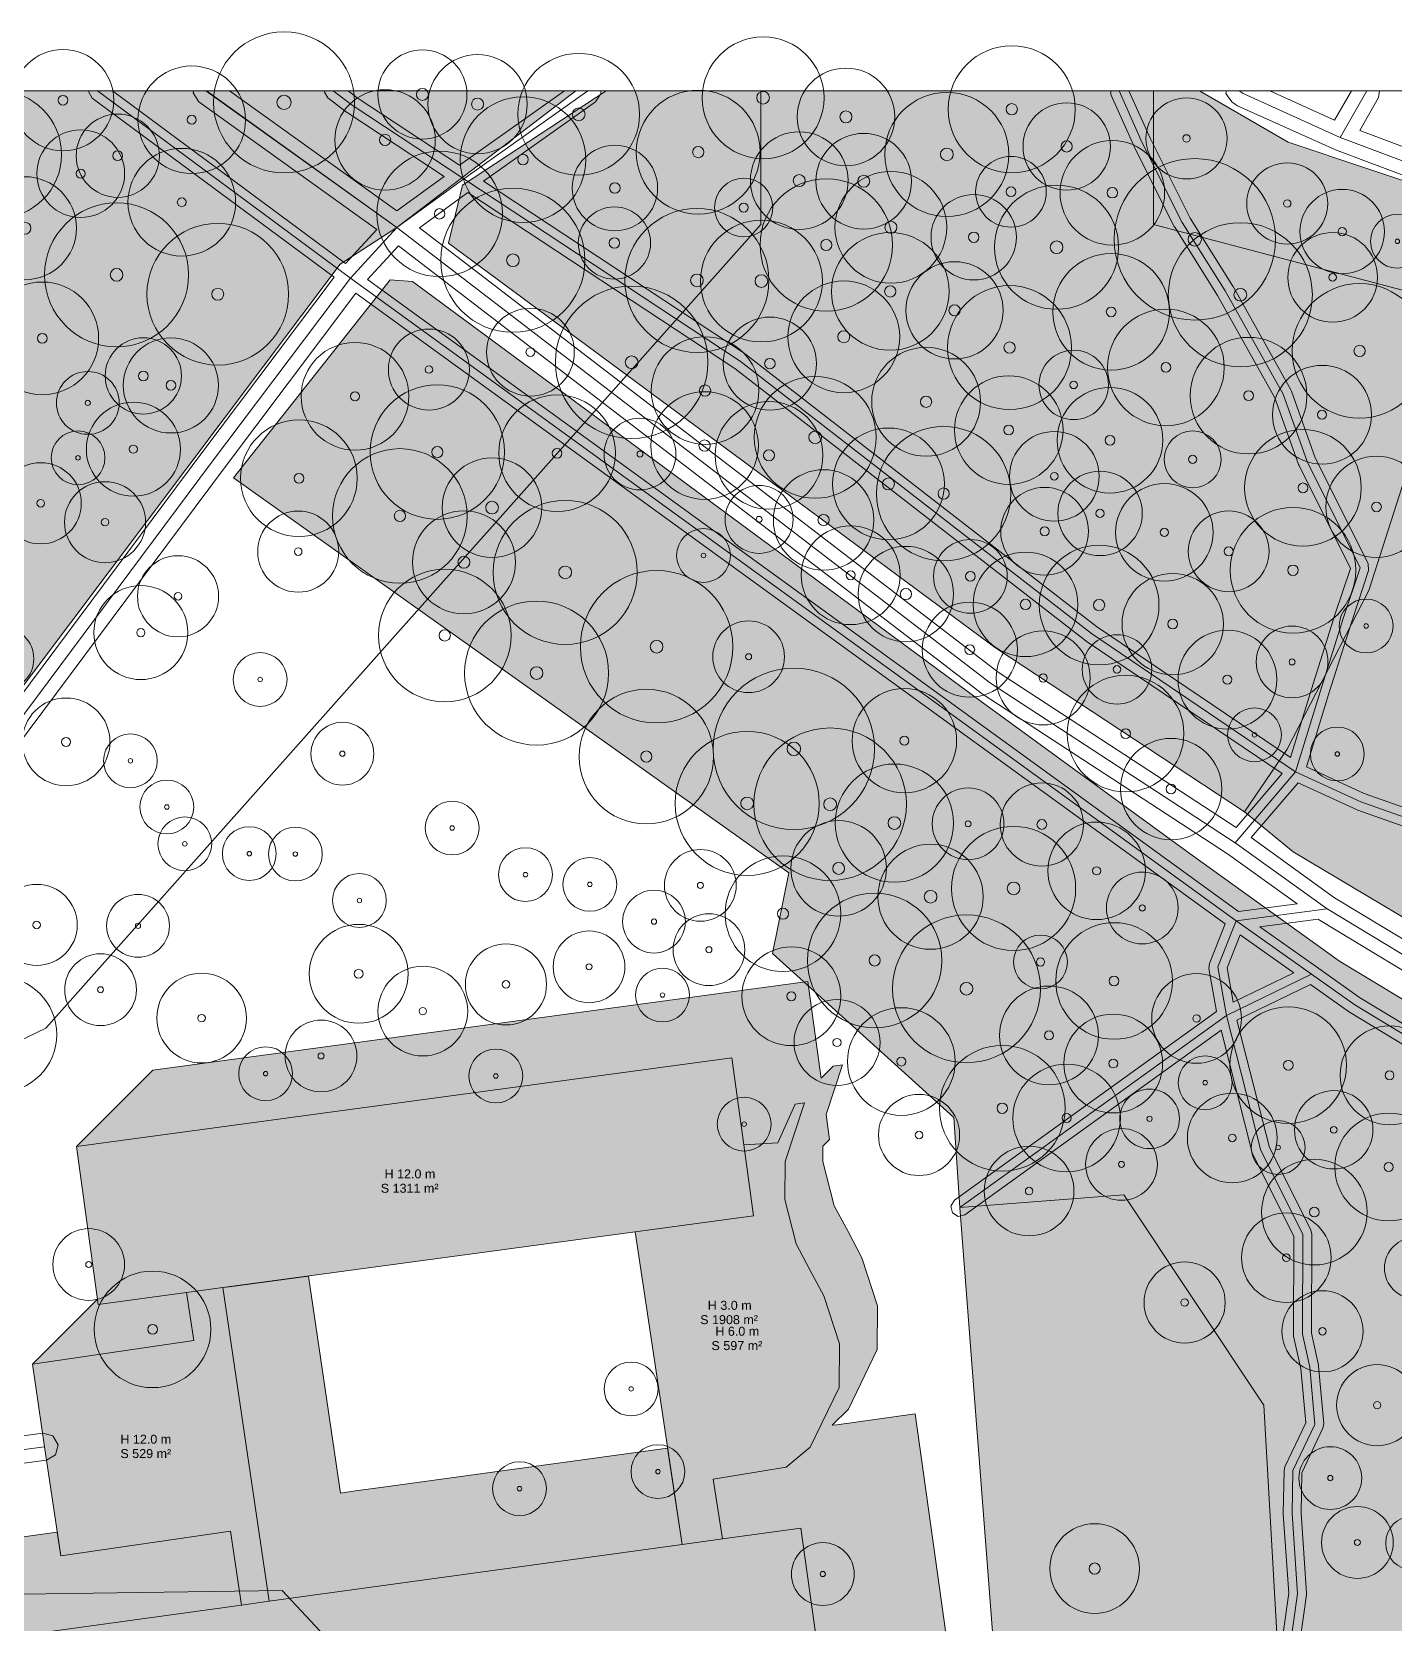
# Model space of a CAD drawing. Header units: metres. Extents: x -6 to 981, y -3 to 1020.
# Drawn here: x 485.7 to 637.5, y 842.3 to 1019.8 of the extents above; entities that cross this region are included whole.
import ezdxf

# ---------------------------------------------------------------- set-up
doc = ezdxf.new("R2010")
doc.units = ezdxf.units.M
doc.header["$MEASUREMENT"] = 0
for name, color, linetype, lineweight, true_color in [('TPX_BUILDING_AREAS_TEXT', 7, 'CONTINUOUS', 0, 0x000000), ('TPX_BUILDING_HEIGHTS_TEXT', 7, 'CONTINUOUS', 0, 0x000000), ('TPX_BUILDINGS', 7, 'CONTINUOUS', 0, 0x000000), ('TPX_BUILDINGS_HATCH', 7, 'CONTINUOUS', 0, 0xf0f0f0), ('TPX_BUILDINGS_SHADOWS_HATCH', 7, 'CONTINUOUS', 0, 0x000000), ('TPX_BUILDINGS_SHADOWS_OUTLINES', 7, 'CONTINUOUS', 0, 0x000000), ('TPX_CONTOUR_LINES_5M', 7, 'CONTINUOUS', 0, 0x969696), ('TPX_FRAME_PROJECT', 7, 'CONTINUOUS', 0, 0x000000), ('TPX_ROADS_AXES', 7, 'CONTINUOUS', 0, 0x323232), ('TPX_ROADS_CONTOURS', 7, 'CONTINUOUS', 0, 0x646464), ('TPX_VEGETATION_GREEN_SPACES', 7, 'CONTINUOUS', 0, 0x58ba48), ('TPX_VEGETATION_GREEN_SPACES_HATCH', 7, 'CONTINUOUS', 0, 0x58ba48), ('TPX_VEGETATION_TREES_INDIVIDUAL', 7, 'CONTINUOUS', 0, 0x136734)]:
    doc.layers.add(name, color=color, linetype=linetype, lineweight=lineweight, true_color=true_color)
doc.styles.add('TPX_TEXTE', font='arial.ttf')

# ---------------------------------------------------------------- blocks, each defined once
blk = doc.blocks.new('TREETR008_CR090')
at = {"layer": 'TPX_VEGETATION_TREES_INDIVIDUAL'}
for radius in [9, 0.75]:
    blk.add_circle((0, 0, 0.04), radius, dxfattribs=at)
blk = doc.blocks.new('TREETR007_CR082')
at = {"layer": 'TPX_VEGETATION_TREES_INDIVIDUAL'}
for radius in [8.24, 0.708]:
    blk.add_circle((0, 0, 0.04), radius, dxfattribs=at)
blk = doc.blocks.new('TREETR005_CR030')
at = {"layer": 'TPX_VEGETATION_TREES_INDIVIDUAL'}
for radius in [3, 0.458]:
    blk.add_circle((0, 0, 0.04), radius, dxfattribs=at)
blk = doc.blocks.new('TREETR005_CR052')
at = {"layer": 'TPX_VEGETATION_TREES_INDIVIDUAL'}
for radius in [5.24, 0.458]:
    blk.add_circle((0, 0, 0.04), radius, dxfattribs=at)
blk = doc.blocks.new('TREETR006_CR075')
at = {"layer": 'TPX_VEGETATION_TREES_INDIVIDUAL'}
for radius in [7.5, 0.625]:
    blk.add_circle((0, 0, 0.04), radius, dxfattribs=at)
blk = doc.blocks.new('TREETR004_CR039')
at = {"layer": 'TPX_VEGETATION_TREES_INDIVIDUAL'}
for radius in [3.87, 0.417]:
    blk.add_circle((0, 0, 0.04), radius, dxfattribs=at)
blk = doc.blocks.new('TREETR004_CR044')
at = {"layer": 'TPX_VEGETATION_TREES_INDIVIDUAL'}
for radius in [4.37, 0.375]:
    blk.add_circle((0, 0, 0.04), radius, dxfattribs=at)
blk = doc.blocks.new('TREETR007_CR085')
at = {"layer": 'TPX_VEGETATION_TREES_INDIVIDUAL'}
for radius in [8.5, 0.708]:
    blk.add_circle((0, 0, 0.04), radius, dxfattribs=at)
blk = doc.blocks.new('TREETR006_CR058')
at = {"layer": 'TPX_VEGETATION_TREES_INDIVIDUAL'}
for radius in [5.83, 0.583]:
    blk.add_circle((0, 0, 0.04), radius, dxfattribs=at)
blk = doc.blocks.new('TREETR007_CR054')
at = {"layer": 'TPX_VEGETATION_TREES_INDIVIDUAL'}
for radius in [5.44, 0.667]:
    blk.add_circle((0, 0, 0.04), radius, dxfattribs=at)
blk = doc.blocks.new('TREETR007_CR066')
at = {"layer": 'TPX_VEGETATION_TREES_INDIVIDUAL'}
for radius in [6.59, 0.708]:
    blk.add_circle((0, 0, 0.04), radius, dxfattribs=at)
blk = doc.blocks.new('TREETR007_CR055')
at = {"layer": 'TPX_VEGETATION_TREES_INDIVIDUAL'}
for radius in [5.54, 0.667]:
    blk.add_circle((0, 0, 0.04), radius, dxfattribs=at)
blk = doc.blocks.new('TREETR007_CR071')
at = {"layer": 'TPX_VEGETATION_TREES_INDIVIDUAL'}
for radius in [7.09, 0.708]:
    blk.add_circle((0, 0, 0.04), radius, dxfattribs=at)
blk = doc.blocks.new('TREETR006_CR053')
at = {"layer": 'TPX_VEGETATION_TREES_INDIVIDUAL'}
for radius in [5.32, 0.625]:
    blk.add_circle((0, 0, 0.04), radius, dxfattribs=at)
blk = doc.blocks.new('TREETR006_CR070')
at = {"layer": 'TPX_VEGETATION_TREES_INDIVIDUAL'}
for radius in [7, 0.583]:
    blk.add_circle((0, 0, 0.04), radius, dxfattribs=at)
blk = doc.blocks.new('TREETR006_CR040')
at = {"layer": 'TPX_VEGETATION_TREES_INDIVIDUAL'}
for radius in [4.03, 0.583]:
    blk.add_circle((0, 0, 0.04), radius, dxfattribs=at)
blk = doc.blocks.new('TREETR005_CR063')
at = {"layer": 'TPX_VEGETATION_TREES_INDIVIDUAL'}
for radius in [6.28, 0.542]:
    blk.add_circle((0, 0, 0.04), radius, dxfattribs=at)
blk = doc.blocks.new('TREETR006_CR054')
at = {"layer": 'TPX_VEGETATION_TREES_INDIVIDUAL'}
for radius in [5.42, 0.625]:
    blk.add_circle((0, 0, 0.04), radius, dxfattribs=at)
blk = doc.blocks.new('TREETR005_CR045')
at = {"layer": 'TPX_VEGETATION_TREES_INDIVIDUAL'}
for radius in [4.5, 0.5]:
    blk.add_circle((0, 0, 0.04), radius, dxfattribs=at)
blk = doc.blocks.new('TREETR006_CR071')
at = {"layer": 'TPX_VEGETATION_TREES_INDIVIDUAL'}
for radius in [7.08, 0.625]:
    blk.add_circle((0, 0, 0.04), radius, dxfattribs=at)
blk = doc.blocks.new('TREETR007_CR053')
at = {"layer": 'TPX_VEGETATION_TREES_INDIVIDUAL'}
for radius in [5.33, 0.667]:
    blk.add_circle((0, 0, 0.04), radius, dxfattribs=at)
blk = doc.blocks.new('TREETR005_CR041')
at = {"layer": 'TPX_VEGETATION_TREES_INDIVIDUAL'}
for radius in [4.11, 0.542]:
    blk.add_circle((0, 0, 0.04), radius, dxfattribs=at)
blk = doc.blocks.new('TREETR005_CR061')
at = {"layer": 'TPX_VEGETATION_TREES_INDIVIDUAL'}
for radius in [6.05, 0.542]:
    blk.add_circle((0, 0, 0.04), radius, dxfattribs=at)
blk = doc.blocks.new('TREETR003_CR040')
at = {"layer": 'TPX_VEGETATION_TREES_INDIVIDUAL'}
for radius in [4, 0.333]:
    blk.add_circle((0, 0, 0.04), radius, dxfattribs=at)
blk = doc.blocks.new('TREETR003_CR038')
at = {"layer": 'TPX_VEGETATION_TREES_INDIVIDUAL'}
for radius in [3.79, 0.333]:
    blk.add_circle((0, 0, 0.04), radius, dxfattribs=at)
blk = doc.blocks.new('TREETR006_CR074')
at = {"layer": 'TPX_VEGETATION_TREES_INDIVIDUAL'}
for radius in [7.39, 0.625]:
    blk.add_circle((0, 0, 0.04), radius, dxfattribs=at)
blk = doc.blocks.new('TREETR003_CR030')
at = {"layer": 'TPX_VEGETATION_TREES_INDIVIDUAL'}
for radius in [3, 0.25]:
    blk.add_circle((0, 0, 0.04), radius, dxfattribs=at)
blk = doc.blocks.new('TREETR006_CR069')
at = {"layer": 'TPX_VEGETATION_TREES_INDIVIDUAL'}
for radius in [6.91, 0.625]:
    blk.add_circle((0, 0, 0.04), radius, dxfattribs=at)
blk = doc.blocks.new('TREETR003_CR035')
at = {"layer": 'TPX_VEGETATION_TREES_INDIVIDUAL'}
for radius in [3.5, 0.292]:
    blk.add_circle((0, 0, 0.04), radius, dxfattribs=at)
blk = doc.blocks.new('TREETR005_CR047')
at = {"layer": 'TPX_VEGETATION_TREES_INDIVIDUAL'}
for radius in [4.71, 0.458]:
    blk.add_circle((0, 0, 0.04), radius, dxfattribs=at)
blk = doc.blocks.new('TREETR006_CR056')
at = {"layer": 'TPX_VEGETATION_TREES_INDIVIDUAL'}
for radius in [5.6, 0.625]:
    blk.add_circle((0, 0, 0.04), radius, dxfattribs=at)
blk = doc.blocks.new('TREETR005_CR065')
at = {"layer": 'TPX_VEGETATION_TREES_INDIVIDUAL'}
for radius in [6.5, 0.542]:
    blk.add_circle((0, 0, 0.04), radius, dxfattribs=at)
blk = doc.blocks.new('TREETR005_CR043')
at = {"layer": 'TPX_VEGETATION_TREES_INDIVIDUAL'}
for radius in [4.25, 0.542]:
    blk.add_circle((0, 0, 0.04), radius, dxfattribs=at)
blk = doc.blocks.new('TREETR005_CR049')
at = {"layer": 'TPX_VEGETATION_TREES_INDIVIDUAL'}
for radius in [4.89, 0.5]:
    blk.add_circle((0, 0, 0.04), radius, dxfattribs=at)
blk = doc.blocks.new('TREETR005_CR053')
at = {"layer": 'TPX_VEGETATION_TREES_INDIVIDUAL'}
for radius in [5.3, 0.542]:
    blk.add_circle((0, 0, 0.04), radius, dxfattribs=at)
blk = doc.blocks.new('TREETR005_CR060')
at = {"layer": 'TPX_VEGETATION_TREES_INDIVIDUAL'}
for radius in [6, 0.5]:
    blk.add_circle((0, 0, 0.04), radius, dxfattribs=at)
blk = doc.blocks.new('TREETR007_CR068')
at = {"layer": 'TPX_VEGETATION_TREES_INDIVIDUAL'}
for radius in [6.79, 0.708]:
    blk.add_circle((0, 0, 0.04), radius, dxfattribs=at)
blk = doc.blocks.new('TREETR005_CR059')
at = {"layer": 'TPX_VEGETATION_TREES_INDIVIDUAL'}
for radius in [5.89, 0.542]:
    blk.add_circle((0, 0, 0.04), radius, dxfattribs=at)
blk = doc.blocks.new('TREETR005_CR058')
at = {"layer": 'TPX_VEGETATION_TREES_INDIVIDUAL'}
for radius in [5.82, 0.5]:
    blk.add_circle((0, 0, 0.04), radius, dxfattribs=at)
blk = doc.blocks.new('TREETR003_CR033')
at = {"layer": 'TPX_VEGETATION_TREES_INDIVIDUAL'}
for radius in [3.32, 0.292]:
    blk.add_circle((0, 0, 0.04), radius, dxfattribs=at)
blk = doc.blocks.new('TREETR005_CR054')
at = {"layer": 'TPX_VEGETATION_TREES_INDIVIDUAL'}
for radius in [5.44, 0.458]:
    blk.add_circle((0, 0, 0.04), radius, dxfattribs=at)
blk = doc.blocks.new('TREETR005_CR057')
at = {"layer": 'TPX_VEGETATION_TREES_INDIVIDUAL'}
for radius in [5.65, 0.542]:
    blk.add_circle((0, 0, 0.04), radius, dxfattribs=at)
blk = doc.blocks.new('TREETR005_CR039')
at = {"layer": 'TPX_VEGETATION_TREES_INDIVIDUAL'}
for radius in [3.94, 0.542]:
    blk.add_circle((0, 0, 0.04), radius, dxfattribs=at)
blk = doc.blocks.new('TREETR007_CR069')
at = {"layer": 'TPX_VEGETATION_TREES_INDIVIDUAL'}
for radius in [6.92, 0.708]:
    blk.add_circle((0, 0, 0.04), radius, dxfattribs=at)
blk = doc.blocks.new('TREETR006_CR065')
at = {"layer": 'TPX_VEGETATION_TREES_INDIVIDUAL'}
for radius in [6.45, 0.625]:
    blk.add_circle((0, 0, 0.04), radius, dxfattribs=at)
blk = doc.blocks.new('TREETR005_CR032')
at = {"layer": 'TPX_VEGETATION_TREES_INDIVIDUAL'}
for radius in [3.18, 0.458]:
    blk.add_circle((0, 0, 0.04), radius, dxfattribs=at)
blk = doc.blocks.new('TREETR006_CR066')
at = {"layer": 'TPX_VEGETATION_TREES_INDIVIDUAL'}
for radius in [6.56, 0.625]:
    blk.add_circle((0, 0, 0.04), radius, dxfattribs=at)
blk = doc.blocks.new('TREETR006_CR050')
at = {"layer": 'TPX_VEGETATION_TREES_INDIVIDUAL'}
for radius in [5, 0.625]:
    blk.add_circle((0, 0, 0.04), radius, dxfattribs=at)
blk = doc.blocks.new('TREETR005_CR055')
at = {"layer": 'TPX_VEGETATION_TREES_INDIVIDUAL'}
for radius in [5.51, 0.5]:
    blk.add_circle((0, 0, 0.04), radius, dxfattribs=at)
blk = doc.blocks.new('TREETR005_CR033')
at = {"layer": 'TPX_VEGETATION_TREES_INDIVIDUAL'}
for radius in [3.26, 0.5]:
    blk.add_circle((0, 0, 0.04), radius, dxfattribs=at)
blk = doc.blocks.new('TREETR005_CR046')
at = {"layer": 'TPX_VEGETATION_TREES_INDIVIDUAL'}
for radius in [4.64, 0.542]:
    blk.add_circle((0, 0, 0.04), radius, dxfattribs=at)
blk = doc.blocks.new('TREETR006_CR049')
at = {"layer": 'TPX_VEGETATION_TREES_INDIVIDUAL'}
for radius in [4.87, 0.625]:
    blk.add_circle((0, 0, 0.04), radius, dxfattribs=at)
blk = doc.blocks.new('TREETR004_CR050')
at = {"layer": 'TPX_VEGETATION_TREES_INDIVIDUAL'}
for radius in [5, 0.417]:
    blk.add_circle((0, 0, 0.04), radius, dxfattribs=at)
blk = doc.blocks.new('TREETR007_CR059')
at = {"layer": 'TPX_VEGETATION_TREES_INDIVIDUAL'}
for radius in [5.86, 0.708]:
    blk.add_circle((0, 0, 0.04), radius, dxfattribs=at)
blk = doc.blocks.new('TREETR007_CR056')
at = {"layer": 'TPX_VEGETATION_TREES_INDIVIDUAL'}
for radius in [5.55, 0.708]:
    blk.add_circle((0, 0, 0.04), radius, dxfattribs=at)
blk = doc.blocks.new('TREETR007_CR079')
at = {"layer": 'TPX_VEGETATION_TREES_INDIVIDUAL'}
for radius in [7.9, 0.667]:
    blk.add_circle((0, 0, 0.04), radius, dxfattribs=at)
blk = doc.blocks.new('TREETR006_CR048')
at = {"layer": 'TPX_VEGETATION_TREES_INDIVIDUAL'}
for radius in [4.76, 0.583]:
    blk.add_circle((0, 0, 0.04), radius, dxfattribs=at)
blk = doc.blocks.new('TREETR005_CR048')
at = {"layer": 'TPX_VEGETATION_TREES_INDIVIDUAL'}
for radius in [4.79, 0.458]:
    blk.add_circle((0, 0, 0.04), radius, dxfattribs=at)
blk = doc.blocks.new('TREETR007_CR080')
at = {"layer": 'TPX_VEGETATION_TREES_INDIVIDUAL'}
for radius in [8.03, 0.708]:
    blk.add_circle((0, 0, 0.04), radius, dxfattribs=at)
blk = doc.blocks.new('TREETR007_CR050')
at = {"layer": 'TPX_VEGETATION_TREES_INDIVIDUAL'}
for radius in [4.97, 0.667]:
    blk.add_circle((0, 0, 0.04), radius, dxfattribs=at)
blk = doc.blocks.new('TREETR006_CR052')
at = {"layer": 'TPX_VEGETATION_TREES_INDIVIDUAL'}
for radius in [5.19, 0.583]:
    blk.add_circle((0, 0, 0.04), radius, dxfattribs=at)
blk = doc.blocks.new('TREETR003_CR034')
at = {"layer": 'TPX_VEGETATION_TREES_INDIVIDUAL'}
for radius in [3.43, 0.333]:
    blk.add_circle((0, 0, 0.04), radius, dxfattribs=at)
blk = doc.blocks.new('TREETR007_CR057')
at = {"layer": 'TPX_VEGETATION_TREES_INDIVIDUAL'}
for radius in [5.74, 0.667]:
    blk.add_circle((0, 0, 0.04), radius, dxfattribs=at)
blk = doc.blocks.new('TREETR006_CR060')
at = {"layer": 'TPX_VEGETATION_TREES_INDIVIDUAL'}
for radius in [6, 0.625]:
    blk.add_circle((0, 0, 0.04), radius, dxfattribs=at)
blk = doc.blocks.new('TREETR004_CR045')
at = {"layer": 'TPX_VEGETATION_TREES_INDIVIDUAL'}
for radius in [4.52, 0.417]:
    blk.add_circle((0, 0, 0.04), radius, dxfattribs=at)
blk = doc.blocks.new('TREETR006_CR067')
at = {"layer": 'TPX_VEGETATION_TREES_INDIVIDUAL'}
for radius in [6.67, 0.625]:
    blk.add_circle((0, 0, 0.04), radius, dxfattribs=at)
blk = doc.blocks.new('TREETR007_CR062')
at = {"layer": 'TPX_VEGETATION_TREES_INDIVIDUAL'}
for radius in [6.23, 0.667]:
    blk.add_circle((0, 0, 0.04), radius, dxfattribs=at)
blk = doc.blocks.new('TREETR006_CR061')
at = {"layer": 'TPX_VEGETATION_TREES_INDIVIDUAL'}
for radius in [6.07, 0.625]:
    blk.add_circle((0, 0, 0.04), radius, dxfattribs=at)
blk = doc.blocks.new('TREETR008_CR079')
at = {"layer": 'TPX_VEGETATION_TREES_INDIVIDUAL'}
for radius in [7.86, 0.792]:
    blk.add_circle((0, 0, 0.04), radius, dxfattribs=at)

msp = doc.modelspace()

# ---------------------------------------------------------------- hatches: boundary and pattern name
at = {"layer": 'TPX_BUILDINGS_HATCH'}
for points in [[(563.72, 905.39), (490.66, 895.49), (493.07, 877.87), (502.93, 879.2), (506.97, 879.75), (552.92, 885.97), (566.12, 887.76), (565.04, 895.68), (563.72, 905.39)], [(563.72, 905.39), (490.66, 895.49), (493.07, 877.87), (502.93, 879.2), (506.97, 879.75), (552.92, 885.97), (558.16, 851.12), (562.67, 851.74), (561.64, 858.4), (569.75, 859.75), (572.46, 861.96), (575.66, 868.6), (575.7, 873.49), (573.96, 878.84), (572.42, 881.75), (570.89, 884.65), (569.6, 889.56), (569.67, 893.83), (571.82, 900.37), (570.77, 900.19), (568.82, 895.91), (565.04, 895.68), (563.72, 905.39)], [(566.12, 887.76), (552.92, 885.97), (558.16, 851.12), (562.67, 851.74), (561.64, 858.4), (569.75, 859.75), (572.46, 861.96), (575.66, 868.6), (575.7, 873.49), (573.96, 878.84), (572.42, 881.75), (570.89, 884.65), (569.6, 889.56), (569.67, 893.83), (571.82, 900.37), (570.77, 900.19), (568.82, 895.91), (565.04, 895.68), (566.12, 887.76)], [(503.72, 873.84), (485.75, 871.22), (487.1, 862.02), (488.9, 849.84), (507.82, 852.6), (509.03, 844.35), (512.13, 844.78), (506.97, 879.75), (502.93, 879.2), (503.72, 873.84)], [(509.03, 844.35), (446.89, 835.79), (449.28, 818.61), (456.77, 819.65), (460.63, 820.18), (510.65, 827.08), (513.79, 827.5), (561.86, 834.14), (562.81, 827.28), (565.69, 806.63), (566.75, 799.05), (518.41, 792.39), (515.78, 792.03), (465.79, 785.13), (462.84, 784.72), (454.07, 783.52), (456.73, 764.45), (510.23, 771.81), (529.88, 774.52), (581.34, 781.6), (577.9, 806.37), (575.6, 822.91), (571.41, 852.94), (562.67, 851.74), (558.16, 851.12), (512.13, 844.78), (509.03, 844.35)]]:
    msp.add_hatch(color=256, dxfattribs=at).paths.add_polyline_path(points)
h = msp.add_hatch(color=256, dxfattribs=at)
h.paths.add_polyline_path([(509.03, 844.35), (446.89, 835.79), (449.28, 818.61), (456.77, 819.65), (460.63, 820.18), (510.65, 827.08), (511.46, 821.05), (493.43, 818.68), (496.32, 796.99), (514.8, 799.43), (515.78, 792.03), (465.79, 785.13), (462.84, 784.72), (454.07, 783.52), (456.73, 764.45), (510.23, 771.81), (529.88, 774.52), (581.34, 781.6), (577.9, 806.37), (575.6, 822.91), (571.41, 852.94), (562.67, 851.74), (558.16, 851.12), (512.13, 844.78), (506.97, 879.75), (502.93, 879.2), (503.72, 873.84), (485.75, 871.22), (487.1, 862.02), (488.9, 849.84), (507.82, 852.6), (509.03, 844.35)])
h.paths.add_polyline_path([(513.79, 827.5), (561.86, 834.14), (562.81, 827.28), (565.69, 806.63), (566.75, 799.05), (518.41, 792.39), (517.43, 799.72), (520.43, 800.12), (517.51, 821.96), (514.57, 821.57), (513.79, 827.5)], flags=16)
at = {"layer": 'TPX_BUILDINGS_SHADOWS_HATCH'}
for points in [[(499.15, 903.98), (490.66, 895.49), (563.72, 905.39), (565.04, 895.68), (568.82, 895.91), (570.77, 900.19), (571.82, 900.37), (569.67, 893.83), (569.6, 889.56), (570.89, 884.65), (572.42, 881.75), (573.96, 878.84), (575.7, 873.49), (575.66, 868.6), (572.46, 861.96), (569.75, 859.75), (561.64, 858.4), (562.67, 851.74), (571.41, 852.94), (575.6, 822.91), (577.9, 806.37), (581.34, 781.6), (594.07, 794.33), (590.63, 819.1), (588.33, 835.64), (584.14, 865.67), (575.4, 864.47), (574.91, 864.4), (576.71, 866.2), (579.9, 872.84), (579.95, 877.73), (578.21, 883.09), (576.67, 886), (575.13, 888.89), (573.84, 893.8), (573.87, 895.51), (574.61, 896.25), (574.23, 899.04), (576.06, 904.61), (575.01, 904.43), (573.67, 903.09), (573.53, 904.16), (572.2, 913.87), (499.15, 903.98)], [(507.7, 879.85), (506.97, 879.75), (512.13, 844.78), (558.16, 851.12), (556.54, 861.87), (524.85, 857.5), (521.76, 857.08), (520.08, 856.85), (516.51, 881.04), (507.7, 879.85)], [(489.99, 875.46), (485.75, 871.22), (503.72, 873.84), (502.93, 879.2), (493.07, 877.87), (492.99, 878.46), (489.99, 875.46)], [(459.62, 848.52), (446.89, 835.79), (509.03, 844.35), (507.82, 852.6), (488.9, 849.84), (488.51, 852.5), (459.62, 848.52)]]:
    msp.add_hatch(color=256, dxfattribs=at).paths.add_polyline_path(points)
at = {"layer": 'TPX_VEGETATION_GREEN_SPACES_HATCH'}
for points in [[(167.72, 746.99), (167.16, 739.64), (168.21, 734.17), (168.81, 728.94), (171.29, 727.13), (174.62, 726.94), (177.43, 729.51), (179.98, 733.66), (183.85, 736.48), (195.06, 744.07), (208.38, 747.68), (225.65, 784.54), (238.07, 802.01), (249.1, 800.88), (249.5, 789.51), (239.07, 773.13), (250.89, 747.21), (254.61, 743.15), (260.4, 741.11), (270.5, 743.83), (283.69, 748.56), (301.75, 757.08), (427.7, 765.77), (420.49, 835.99), (421, 847.48), (422.29, 857.44), (425.07, 866.3), (429.82, 873.87), (520.03, 993.87), (526.37, 997.94), (505.15, 1013.19), (348.99, 1013.19), (350.39, 1009.79), (343.13, 1002.2), (349.46, 994.22), (354.25, 984.46), (345.24, 982), (343.41, 978.95), (344.65, 973.82), (352.02, 965.84), (361.65, 952.71), (354.22, 954.31), (342.66, 953.66), (337.54, 956.01), (342.24, 963.37), (334.06, 967.03), (321.19, 963.32), (322.66, 956.41), (327.67, 944.09), (323.78, 938.77), (330.66, 934.1), (335.39, 917.71), (339.59, 900.81), (326.93, 893), (331.14, 903.96), (326.59, 911.15), (318.65, 913.52), (311.51, 918.44), (305.28, 912.12), (304.69, 902.93), (288.57, 856.15), (263.99, 828.35), (256.29, 819.64), (253.79, 845.26), (284.66, 902.86), (299.87, 909.88), (302.28, 919.56), (294.15, 929.34), (303.41, 930.28), (309.91, 939.66), (305.89, 948.39), (299.22, 948.2), (287.45, 953.42), (290.84, 958.25), (289.17, 971.55), (296.42, 977.61), (301.62, 985.22), (304.04, 996.18), (312.11, 1008.12), (315.43, 1013.19), (277.48, 1013.19), (236.71, 911.06), (198.28, 816.25), (189.64, 795.89), (188.29, 790.25), (181.77, 774.13), (174.34, 759.45), (173.61, 758.07), (167.72, 746.99)], [(546.32, 1013.19), (505.06, 1013.19), (526.37, 997.94), (546.32, 1013.19)], [(533.68, 1002.66), (532.14, 996.2), (593.1, 951.08), (620.87, 932.8), (625.63, 939.77), (634.71, 957.46), (639.66, 972.89), (643.6, 1001.48), (625.75, 1007.48), (615.84, 1013.19), (549.7, 1013.19), (533.68, 1002.66)], [(625.63, 939.77), (620.87, 932.8), (626.3, 928.33), (647.87, 915.48), (657.71, 910.4), (668.07, 906.85), (678.21, 905.61), (685.9, 905.66), (692.71, 905.85), (697.1, 908.12), (701.51, 913.31), (710.75, 926.37), (720.49, 937.27), (729.56, 945.87), (744.31, 957.86), (746.25, 959.38), (746.78, 960.9), (745.76, 962.71), (744.49, 963.74), (719.17, 973.56), (678.99, 988.22), (643.6, 1001.48), (639.66, 972.89), (634.71, 957.46), (625.63, 939.77)], [(525.62, 992.13), (508.15, 970.02), (570.08, 926.01), (568.25, 917.02), (588.47, 898.71), (589.11, 888.68), (607.4, 890.09), (623.02, 866.65), (624.96, 832.7), (635.8, 824.88), (663.74, 861.48), (684.19, 886.56), (684.22, 892.2), (682.48, 894.97), (680.12, 896.6), (675.37, 897.54), (669.48, 899.37), (655.03, 903.6), (644.38, 908.33), (631.45, 916.15), (614.79, 928.13), (591.5, 945.1), (528.12, 991.91), (525.62, 992.13)], [(607.4, 890.09), (589.11, 888.68), (593.01, 838.48), (614.12, 840.11), (624.96, 832.7), (623.02, 866.65), (607.4, 890.09)]]:
    msp.add_hatch(color=256, dxfattribs=at).paths.add_polyline_path(points)

# ---------------------------------------------------------------- linework, layer by layer
at = {"layer": 'TPX_BUILDINGS', "elevation": 0.04}
for points in [[(563.72, 905.39), (490.66, 895.49), (493.07, 877.87), (502.93, 879.2), (506.97, 879.75), (552.92, 885.97), (566.12, 887.76), (565.04, 895.68)], [(563.72, 905.39), (490.66, 895.49), (493.07, 877.87), (502.93, 879.2), (506.97, 879.75), (552.92, 885.97), (558.16, 851.12), (562.67, 851.74), (561.64, 858.4), (569.75, 859.75), (572.46, 861.96), (575.66, 868.6), (575.7, 873.49), (573.96, 878.84), (572.42, 881.75), (570.89, 884.65), (569.6, 889.56), (569.67, 893.83), (571.82, 900.37), (570.77, 900.19), (568.82, 895.91), (565.04, 895.68)], [(566.12, 887.76), (552.92, 885.97), (558.16, 851.12), (562.67, 851.74), (561.64, 858.4), (569.75, 859.75), (572.46, 861.96), (575.66, 868.6), (575.7, 873.49), (573.96, 878.84), (572.42, 881.75), (570.89, 884.65), (569.6, 889.56), (569.67, 893.83), (571.82, 900.37), (570.77, 900.19), (568.82, 895.91), (565.04, 895.68)], [(503.72, 873.84), (485.75, 871.22), (487.1, 862.02), (488.9, 849.84), (507.82, 852.6), (509.03, 844.35), (512.13, 844.78), (506.97, 879.75), (502.93, 879.2)]]:
    msp.add_lwpolyline(points, close=True, dxfattribs=at)
for points in [[(456.73, 764.45), (510.23, 771.81), (529.88, 774.52), (581.34, 781.6), (577.9, 806.37), (575.6, 822.91), (571.41, 852.94), (562.67, 851.74), (558.16, 851.12), (512.13, 844.78), (506.97, 879.75), (502.93, 879.2), (503.72, 873.84), (485.75, 871.22), (487.1, 862.02), (488.9, 849.84), (507.82, 852.6), (509.03, 844.35), (446.89, 835.79)], [(456.73, 764.45), (510.23, 771.81), (529.88, 774.52), (581.34, 781.6), (577.9, 806.37), (575.6, 822.91), (571.41, 852.94), (562.67, 851.74), (558.16, 851.12), (512.13, 844.78), (509.03, 844.35), (446.89, 835.79)]]:
    msp.add_lwpolyline(points, dxfattribs=at)
at = {"layer": 'TPX_BUILDINGS_SHADOWS_OUTLINES', "elevation": 0.04}
msp.add_lwpolyline([(588.33, 835.64), (584.14, 865.67), (575.4, 864.47), (574.91, 864.4), (576.71, 866.2), (579.9, 872.84), (579.95, 877.73), (578.21, 883.09), (576.67, 886), (575.13, 888.89), (573.84, 893.8), (573.87, 895.51), (574.61, 896.25), (574.23, 899.04), (576.06, 904.61), (575.01, 904.43), (573.67, 903.09), (573.53, 904.16), (572.2, 913.87), (499.15, 903.98), (490.66, 895.49), (563.72, 905.39), (565.04, 895.68), (568.82, 895.91), (570.77, 900.19), (571.82, 900.37), (569.67, 893.83), (569.6, 889.56), (570.89, 884.65), (572.42, 881.75), (573.96, 878.84), (575.7, 873.49), (575.66, 868.6), (572.46, 861.96), (569.75, 859.75), (561.64, 858.4), (562.67, 851.74), (571.41, 852.94), (575.6, 822.91)], dxfattribs=at)
for points in [[(507.7, 879.85), (506.97, 879.75), (512.13, 844.78), (558.16, 851.12), (556.54, 861.87), (524.85, 857.5), (521.76, 857.08), (520.08, 856.85), (516.51, 881.04)], [(489.99, 875.46), (485.75, 871.22), (503.72, 873.84), (502.93, 879.2), (493.07, 877.87), (492.99, 878.46)], [(459.62, 848.52), (446.89, 835.79), (509.03, 844.35), (507.82, 852.6), (488.9, 849.84), (488.51, 852.5)]]:
    msp.add_lwpolyline(points, close=True, dxfattribs=at)
at = {"layer": 'TPX_CONTOUR_LINES_5M', "elevation": 0.05}
for points in [[(566.94, 1013.19), (566.94, 998.29), (487.24, 908.69), (408.23, 870.59), (355.55, 926.17), (329.22, 923.85), (302.88, 985.01), (276.54, 983.4), (253.08, 938.69), (302.88, 916.2), (329.22, 871.57), (276.54, 867.81), (243.45, 819.49), (239.83, 759.89), (223.87, 749.06), (144.85, 746.08), (60.55, 700.29), (53.5, 670.49), (105.16, 581.09)], [(610.71, 1013.19), (610.71, 998.29), (671.6, 982.21), (689.02, 998.29), (689.02, 1013.19)], [(460.9, 845.24), (440.98, 819.49), (460.9, 797.19), (487.24, 797.24), (539.91, 736.85), (578.82, 759.89), (589.5, 789.69), (566.25, 810.83), (538.34, 819.49), (513.58, 845.99), (460.9, 845.24)]]:
    msp.add_lwpolyline(points, dxfattribs=at)
at = {"layer": 'TPX_FRAME_PROJECT', "elevation": 0}
msp.add_lwpolyline([(0, 0), (974.48, 0), (974.48, 1013.19), (0, 1013.19)], close=True, dxfattribs=at)
at = {"layer": 'TPX_ROADS_AXES', "elevation": 0.03}
for points in [[(492.99, 1013.19), (521.19, 992.31), (619.94, 920.66), (620.41, 920.3), (628.32, 914.69), (633.16, 911.27), (649.41, 901.43), (670.74, 893.87), (688.67, 889.08), (700.63, 886.92), (724.56, 882.08), (743.39, 880.45), (762.99, 880.08), (770.31, 876.71), (782.99, 865.87), (785.47, 864.18), (789.27, 861.64), (851.51, 817.49), (867.91, 802.23), (878.21, 793.72), (909.75, 762.75), (929.69, 734.83), (943.26, 707.87)], [(526.37, 997.94), (505.15, 1013.19)], [(870.04, 831.89), (833.02, 860.43), (821.29, 868.46), (801.46, 880.89), (779.4, 894.2), (769.58, 900.97), (753.86, 908.37), (730.94, 912.86), (721.44, 915.22), (709.46, 917.33), (683.15, 921.05), (658.67, 925.16), (633.84, 933.91), (626.56, 937.26), (603.79, 952.67), (564.63, 983.04), (533.82, 1003.37), (521.37, 1011.59), (519.27, 1013.19)], [(547.65, 1013.19), (533.82, 1003.37), (526.37, 997.94)], [(619.81, 929.36), (626.56, 937.26), (629.29, 946.17), (631.9, 954.46), (633.76, 960.02), (627.84, 971.86), (625.16, 979.35), (618.72, 990.89), (613.93, 998.5), (609.46, 1007.39), (606.89, 1013.19)], [(620.28, 1013.19), (620.72, 1012.89), (631.53, 1008), (690.97, 985.7), (755.23, 961), (770.82, 948.68), (803.9, 923.99), (824.24, 908.81), (859.91, 882.07), (879.49, 866.98), (892.05, 857), (923.65, 832.78), (945.16, 813.28), (964.83, 787.93), (974.48, 771.84)], [(634.52, 1013.19), (631.53, 1008)], [(422.63, 835.19), (423.14, 847.46), (424.83, 858.58), (427.79, 866.09), (431.96, 872.89), (437.33, 880.1), (442.96, 887.65), (471.83, 926.34), (505.71, 971.76), (521.19, 992.31), (526.37, 997.94)], [(696.39, 900.29), (681.19, 900.54), (676.25, 901.35), (667.21, 902.84), (658.81, 905.74), (644.82, 913.06), (630.08, 921.97), (619.81, 929.36), (592.55, 947.13), (526.37, 997.94)], [(617.88, 915.52), (619.94, 920.66), (630.08, 921.97)], [(624.96, 832.7), (626.79, 845.63), (626.17, 854.57), (626.27, 859.36), (628.71, 864.51), (628.13, 870.9), (627.32, 874.56), (627.37, 885.73), (622.7, 895.04), (618.85, 910.1), (617.88, 915.52)], [(589.11, 888.68), (618.85, 910.1), (628.32, 914.69)], [(487.1, 862.02), (452.44, 857.43)]]:
    msp.add_lwpolyline(points, dxfattribs=at)
at = {"layer": 'TPX_ROADS_CONTOURS', "elevation": 0.03}
for points in [[(658.92, 926.14), (634.22, 934.84), (627.77, 937.81), (630.24, 945.88), (632.85, 954.15), (634.7, 959.7), (634.65, 960.47), (628.76, 972.25), (626.1, 979.69), (626.04, 979.84), (619.6, 991.37), (619.57, 991.42), (614.8, 998.99), (610.37, 1007.82), (607.98, 1013.19), (605.96, 1013.19), (605.97, 1012.78), (608.55, 1006.98), (608.57, 1006.94), (613.03, 998.05), (613.08, 997.97), (617.86, 990.38), (624.25, 978.94), (626.9, 971.52), (626.94, 971.41), (632.68, 959.94), (630.95, 954.76), (628.33, 946.47), (626, 938.85), (604.38, 953.48), (565.24, 983.83), (565.18, 983.87), (536.04, 1003.1), (548.52, 1011.97), (549.13, 1012.94), (549.07, 1013.19), (545.06, 1013.19), (533.35, 1004.88), (521.95, 1012.41), (520.92, 1013.19), (518.32, 1013.19), (518.28, 1013.05), (518.67, 1012.39), (520.76, 1010.8), (520.82, 1010.76), (531.62, 1003.62), (526.36, 999.79), (507.72, 1013.19), (503.72, 1013.19), (503.67, 1012.95), (504.27, 1011.97), (524.12, 997.71), (520.65, 993.95), (494.67, 1013.19), (492.04, 1013.19), (492.01, 1013.04), (492.4, 1012.38), (519.38, 992.4), (504.51, 972.66), (470.63, 927.24)], [(691.49, 987.1), (633.72, 1008.78), (635.82, 1012.44), (635.92, 1013.19), (632.79, 1013.19), (630.91, 1009.93), (623.7, 1013.19), (618.86, 1013.19), (618.8, 1012.9), (619.44, 1011.95), (619.87, 1011.65), (620.1, 1011.52), (630.92, 1006.63), (631.01, 1006.6), (690.43, 984.29)], [(473.03, 925.44), (506.91, 970.86), (521.8, 990.63), (618.72, 920.31), (616.95, 915.9), (616.9, 915.35), (617.76, 910.55), (588.52, 889.49), (588.12, 888.84), (588.3, 888.09), (588.95, 887.69), (589.69, 887.86), (618.25, 908.44), (621.73, 894.79), (621.81, 894.59), (626.37, 885.49), (626.32, 874.56), (626.34, 874.34), (627.14, 870.75), (627.69, 864.69), (625.37, 859.78), (625.27, 859.38), (625.17, 854.59), (625.17, 854.5), (625.79, 845.67), (623.97, 832.84)], [(625.95, 832.56), (627.78, 845.49), (627.79, 845.7), (627.17, 854.59), (627.27, 859.12), (629.61, 864.08), (629.7, 864.6), (629.12, 870.99), (629.1, 871.12), (628.32, 874.66), (628.37, 885.72), (628.26, 886.18), (623.64, 895.39), (620.02, 909.56), (628.22, 913.53), (632.58, 910.45), (632.64, 910.41), (648.89, 900.58), (649.08, 900.49), (670.41, 892.93), (670.49, 892.9), (686.47, 888.63), (648.81, 837.73)], [(454.11, 856.14), (487.3, 860.53), (488.3, 861.11), (488.59, 862.22), (488.02, 863.21), (486.91, 863.51), (453.74, 859.11)]]:
    msp.add_lwpolyline(points, dxfattribs=at)
for points in [[(528.87, 997.91), (534.29, 1001.86), (564.05, 982.22), (603.18, 951.88), (603.23, 951.84), (625.07, 937.06), (619.95, 931.06), (593.41, 948.36)], [(523.09, 992.16), (526.54, 995.92), (591.63, 945.94), (591.73, 945.88), (618.96, 928.12), (626.72, 922.54), (620.21, 921.7)], [(621.6, 929.92), (626.83, 936.04), (633.42, 933.01), (633.51, 932.97), (658.33, 924.22), (658.5, 924.18), (682.99, 920.07), (683.01, 920.06), (707.06, 916.66), (695.66, 901.8), (681.33, 902.04), (676.5, 902.83), (667.58, 904.3), (659.41, 907.12), (645.56, 914.37), (630.91, 923.22)], [(622.57, 919.99), (629.09, 920.83), (629.3, 920.68), (644.05, 911.78), (644.13, 911.73), (658.12, 904.41), (658.32, 904.33), (666.72, 901.42), (666.97, 901.36), (676.01, 899.87), (680.95, 899.06), (681.17, 899.04), (693.57, 898.83), (687.73, 890.36), (671.04, 894.83), (649.84, 902.34), (633.7, 912.1), (628.89, 915.51)], [(618.92, 915.42), (620.39, 919.09), (626.36, 914.85), (619.6, 911.58)]]:
    msp.add_lwpolyline(points, close=True, dxfattribs=at)
at = {"layer": 'TPX_VEGETATION_GREEN_SPACES', "elevation": 0}
msp.add_lwpolyline([(429.82, 873.87), (520.03, 993.87), (526.37, 997.94), (505.15, 1013.19), (348.99, 1013.19)], dxfattribs=at)
for points in [[(546.32, 1013.19), (505.06, 1013.19), (526.37, 997.94)], [(533.68, 1002.66), (532.14, 996.2), (593.1, 951.08), (620.87, 932.8), (625.63, 939.77), (634.71, 957.46), (639.66, 972.89), (643.6, 1001.48), (625.75, 1007.48), (615.84, 1013.19), (549.7, 1013.19)], [(625.63, 939.77), (620.87, 932.8), (626.3, 928.33), (647.87, 915.48), (657.71, 910.4), (668.07, 906.85), (678.21, 905.61), (685.9, 905.66), (692.71, 905.85), (697.1, 908.12), (701.51, 913.31), (710.75, 926.37), (720.49, 937.27), (729.56, 945.87), (744.31, 957.86), (746.25, 959.38), (746.78, 960.9), (745.76, 962.71), (744.49, 963.74), (719.17, 973.56), (678.99, 988.22), (643.6, 1001.48), (639.66, 972.89), (634.71, 957.46)], [(525.62, 992.13), (508.15, 970.02), (570.08, 926.01), (568.25, 917.02), (588.47, 898.71), (589.11, 888.68), (607.4, 890.09), (623.02, 866.65), (624.96, 832.7), (635.8, 824.88), (663.74, 861.48), (684.19, 886.56), (684.22, 892.2), (682.48, 894.97), (680.12, 896.6), (675.37, 897.54), (669.48, 899.37), (655.03, 903.6), (644.38, 908.33), (631.45, 916.15), (614.79, 928.13), (591.5, 945.1), (528.12, 991.91)], [(607.4, 890.09), (589.11, 888.68), (593.01, 838.48), (614.12, 840.11), (624.96, 832.7), (623.02, 866.65)]]:
    msp.add_lwpolyline(points, close=True, dxfattribs=at)

# ---------------------------------------------------------------- block references
at = {"layer": 'TPX_VEGETATION_TREES_INDIVIDUAL'}
for name, p in [('TREETR008_CR079', (513.79, 1011.9, 0.04)), ('TREETR007_CR068', (567.2, 1012.41, 0.04)), ('TREETR005_CR057', (489.15, 1012.14, 0.04)), ('TREETR007_CR050', (529.21, 1012.78, 0.04)), ('TREETR007_CR055', (535.36, 1011.7, 0.04)), ('TREETR007_CR068', (546.64, 1010.57, 0.04)), ('TREETR006_CR071', (594.92, 1011.13, 0.04)), ('TREETR005_CR060', (503.5, 1009.96, 0.04)), ('TREETR007_CR054', (576.43, 1010.28, 0.04)), ('TREETR007_CR071', (481.9, 1006.08, 0.04)), ('TREETR006_CR056', (525.05, 1007.71, 0.04)), ('TREETR006_CR069', (559.96, 1006.35, 0.04)), ('TREETR006_CR070', (540.43, 1005.52, 0.04)), ('TREETR007_CR069', (587.68, 1006.09, 0.04)), ('TREETR006_CR049', (601.04, 1006.98, 0.04)), ('TREETR004_CR045', (614.4, 1007.88, 0.04)), ('TREETR005_CR046', (495.25, 1005.95, 0.04)), ('TREETR005_CR049', (491.12, 1003.95, 0.04)), ('TREETR007_CR054', (571.22, 1003.18, 0.04)), ('TREETR007_CR053', (578.41, 1003.11, 0.04)), ('TREETR005_CR060', (502.39, 1000.77, 0.04)), ('TREETR006_CR070', (531.13, 999.47, 0.04)), ('TREETR006_CR048', (550.67, 1002.35, 0.04)), ('TREETR006_CR058', (606.13, 1001.82, 0.04)), ('TREETR005_CR039', (594.83, 1001.93, 0.04)), ('TREETR008_CR090', (615.32, 996.63, 0.04)), ('TREETR004_CR045', (625.63, 1000.62, 0.04)), ('TREETR007_CR057', (484.9, 997.87, 0.04)), ('TREETR005_CR033', (565.03, 1000.17, 0.04)), ('TREETR006_CR074', (574.24, 996, 0.04)), ('TREETR007_CR062', (581.44, 997.97, 0.04)), ('TREETR007_CR069', (599.91, 995.75, 0.04)), ('TREETR007_CR080', (495.12, 992.67, 0.04)), ('TREETR007_CR080', (539.3, 994.29, 0.04)), ('TREETR006_CR048', (590.68, 996.86, 0.04)), ('TREETR005_CR047', (631.76, 997.49, 0.04)), ('TREETR006_CR040', (550.62, 996.22, 0.04)), ('TREETR007_CR080', (559.82, 992.05, 0.04)), ('TREETR003_CR030', (637.91, 996.41, 0.04)), ('TREETR007_CR079', (506.4, 990.51, 0.04)), ('TREETR007_CR068', (567.01, 991.98, 0.04)), ('TREETR006_CR066', (581.37, 990.82, 0.04)), ('TREETR007_CR080', (620.4, 990.45, 0.04)), ('TREETR004_CR050', (630.69, 992.39, 0.04)), ('TREETR006_CR054', (588.54, 988.71, 0.04)), ('TREETR005_CR065', (606, 988.54, 0.04)), ('TREETR005_CR063', (486.84, 985.59, 0.04)), ('TREETR007_CR062', (576.19, 985.76, 0.04)), ('TREETR007_CR085', (552.54, 982.92, 0.04)), ('TREETR006_CR069', (594.67, 984.56, 0.04)), ('TREETR006_CR075', (633.69, 984.19, 0.04)), ('TREETR005_CR049', (541.26, 984.05, 0.04)), ('TREETR005_CR065', (612.1, 982.35, 0.04)), ('TREETR004_CR045', (529.94, 982.11, 0.04)), ('TREETR006_CR052', (567.95, 982.77, 0.04)), ('TREETR005_CR043', (498.1, 981.4, 0.04)), ('TREETR005_CR053', (501.17, 980.34, 0.04)), ('TREETR005_CR060', (521.7, 979.13, 0.04)), ('TREETR006_CR060', (560.73, 979.77, 0.04)), ('TREETR005_CR065', (621.32, 979.2, 0.04)), ('TREETR006_CR061', (585.37, 978.52, 0.04)), ('TREETR004_CR039', (601.82, 980.4, 0.04)), ('TREETR003_CR035', (491.91, 978.39, 0.04)), ('TREETR007_CR068', (573, 974.55, 0.04)), ('TREETR005_CR061', (594.58, 975.36, 0.04)), ('TREETR005_CR055', (629.51, 977.07, 0.04)), ('TREETR006_CR075', (530.88, 972.91, 0.04)), ('TREETR006_CR060', (560.67, 973.64, 0.04)), ('TREETR005_CR059', (605.86, 974.23, 0.04)), ('TREETR005_CR052', (496.99, 973.23, 0.04)), ('TREETR005_CR065', (544.23, 972.78, 0.04)), ('TREETR006_CR060', (567.85, 972.55, 0.04)), ('TREETR005_CR065', (515.45, 969.99, 0.04)), ('TREETR003_CR040', (553.47, 972.69, 0.04)), ('TREETR003_CR030', (490.82, 972.27, 0.04)), ('TREETR007_CR062', (581.17, 969.36, 0.04)), ('TREETR006_CR075', (587.32, 968.28, 0.04)), ('TREETR004_CR050', (599.66, 970.21, 0.04)), ('TREETR005_CR032', (615.09, 972.1, 0.04)), ('TREETR005_CR065', (627.38, 968.92, 0.04)), ('TREETR006_CR075', (526.7, 965.79, 0.04)), ('TREETR005_CR057', (635.58, 966.8, 0.04)), ('TREETR004_CR045', (486.66, 967.2, 0.04)), ('TREETR007_CR056', (536.98, 966.72, 0.04)), ('TREETR006_CR056', (573.94, 965.34, 0.04)), ('TREETR005_CR047', (604.76, 966.07, 0.04)), ('TREETR004_CR045', (493.83, 965.09, 0.04)), ('TREETR003_CR038', (566.75, 965.41, 0.04)), ('TREETR005_CR049', (598.58, 964.08, 0.04)), ('TREETR005_CR054', (611.93, 963.96, 0.04)), ('TREETR007_CR080', (545.13, 959.49, 0.04)), ('TREETR004_CR045', (515.37, 961.81, 0.04)), ('TREETR007_CR057', (533.84, 960.62, 0.04)), ('TREETR005_CR045', (619.1, 961.84, 0.04)), ('TREETR006_CR070', (626.27, 959.73, 0.04)), ('TREETR003_CR030', (560.55, 961.38, 0.04)), ('TREETR005_CR055', (576.96, 959.18, 0.04)), ('TREETR006_CR053', (583.11, 957.08, 0.04)), ('TREETR005_CR041', (590.31, 959.05, 0.04)), ('TREETR006_CR058', (596.45, 955.93, 0.04)), ('TREETR006_CR067', (604.66, 955.85, 0.04)), ('TREETR004_CR045', (501.97, 956.83, 0.04)), ('TREETR006_CR074', (531.71, 952.46, 0.04)), ('TREETR007_CR085', (555.32, 951.21, 0.04)), ('TREETR005_CR057', (612.86, 953.73, 0.04)), ('TREETR005_CR052', (497.82, 952.78, 0.04)), ('TREETR003_CR030', (634.42, 953.52, 0.04)), ('TREETR007_CR080', (541.94, 948.27, 0.04)), ('TREETR005_CR053', (590.24, 950.88, 0.04)), ('TREETR003_CR035', (482.39, 949.87, 0.04)), ('TREETR003_CR040', (565.58, 950.09, 0.04)), ('TREETR005_CR052', (598.42, 947.73, 0.04)), ('TREETR005_CR055', (618.96, 947.54, 0.04)), ('TREETR003_CR040', (626.17, 949.51, 0.04)), ('TREETR004_CR039', (606.65, 948.68, 0.04)), ('TREETR003_CR030', (511.12, 947.55, 0.04)), ('TREETR008_CR090', (570.62, 939.82, 0.04)), ('TREETR005_CR065', (607.61, 941.52, 0.04)), ('TREETR006_CR075', (554.18, 938.96, 0.04)), ('TREETR005_CR058', (582.95, 940.73, 0.04)), ('TREETR005_CR049', (489.49, 940.6, 0.04)), ('TREETR003_CR030', (621.98, 941.38, 0.04)), ('TREETR003_CR035', (520.29, 939.28, 0.04)), ('TREETR007_CR085', (574.67, 933.65, 0.04)), ('TREETR003_CR030', (631.21, 939.25, 0.04)), ('TREETR003_CR030', (496.66, 938.49, 0.04)), ('TREETR007_CR080', (565.42, 933.74, 0.04)), ('TREETR005_CR057', (612.68, 935.34, 0.04)), ('TREETR007_CR066', (581.83, 931.54, 0.04)), ('TREETR003_CR030', (500.72, 933.34, 0.04)), ('TREETR003_CR040', (590.05, 931.46, 0.04)), ('TREETR005_CR046', (598.27, 931.39, 0.04)), ('TREETR003_CR030', (532.53, 930.99, 0.04)), ('TREETR003_CR030', (502.73, 929.23, 0.04)), ('TREETR007_CR053', (575.62, 926.49, 0.04)), ('TREETR005_CR054', (604.38, 926.22, 0.04)), ('TREETR003_CR030', (509.91, 928.14, 0.04)), ('TREETR003_CR030', (515.05, 928.09, 0.04)), ('TREETR007_CR069', (595.12, 924.26, 0.04)), ('TREETR003_CR030', (540.7, 925.8, 0.04)), ('TREETR003_CR040', (560.2, 924.6, 0.04)), ('TREETR007_CR059', (585.86, 923.33, 0.04)), ('TREETR003_CR030', (547.88, 924.71, 0.04)), ('TREETR006_CR065', (569.41, 921.44, 0.04)), ('TREETR004_CR045', (486.21, 920.19, 0.04)), ('TREETR003_CR030', (522.19, 922.92, 0.04)), ('TREETR003_CR040', (609.47, 922.08, 0.04)), ('TREETR003_CR035', (497.51, 920.09, 0.04)), ('TREETR003_CR035', (555.03, 920.56, 0.04)), ('TREETR006_CR075', (579.63, 916.23, 0.04)), ('TREETR003_CR040', (561.16, 917.43, 0.04)), ('TREETR007_CR082', (589.87, 913.07, 0.04)), ('TREETR005_CR055', (522.11, 914.74, 0.04)), ('TREETR003_CR040', (547.79, 915.52, 0.04)), ('TREETR005_CR030', (598.12, 916.06, 0.04)), ('TREETR005_CR065', (606.32, 913.94, 0.04)), ('TREETR004_CR045', (538.53, 913.56, 0.04)), ('TREETR005_CR055', (570.35, 912.24, 0.04)), ('TREETR003_CR040', (493.33, 912.97, 0.04)), ('TREETR004_CR050', (529.26, 910.58, 0.04)), ('TREETR006_CR065', (481.99, 907.97, 0.04)), ('TREETR004_CR050', (504.6, 909.8, 0.04)), ('TREETR003_CR030', (555.98, 912.37, 0.04)), ('TREETR004_CR050', (615.52, 909.76, 0.04)), ('TREETR005_CR055', (599.07, 907.87, 0.04)), ('TREETR005_CR048', (575.44, 907.08, 0.04)), ('TREETR005_CR060', (582.61, 904.96, 0.04)), ('TREETR005_CR055', (606.23, 904.74, 0.04)), ('TREETR005_CR065', (625.74, 904.55, 0.04)), ('TREETR003_CR040', (517.91, 905.58, 0.04)), ('TREETR005_CR055', (637.03, 903.42, 0.04)), ('TREETR006_CR070', (593.86, 899.75, 0.04)), ('TREETR003_CR030', (511.73, 903.6, 0.04)), ('TREETR003_CR030', (537.4, 903.35, 0.04)), ('TREETR003_CR030', (616.48, 902.6, 0.04)), ('TREETR005_CR060', (601.03, 898.66, 0.04)), ('TREETR003_CR033', (610.28, 898.57, 0.04)), ('TREETR004_CR050', (619.5, 896.44, 0.04)), ('TREETR004_CR044', (630.81, 897.35, 0.04)), ('TREETR003_CR030', (565.08, 897.98, 0.04)), ('TREETR004_CR045', (584.58, 896.77, 0.04)), ('TREETR003_CR030', (624.62, 895.37, 0.04)), ('TREETR005_CR060', (636.93, 893.2, 0.04)), ('TREETR003_CR040', (607.15, 893.49, 0.04)), ('TREETR004_CR050', (596.85, 890.52, 0.04)), ('TREETR005_CR059', (628.66, 888.17, 0.04)), ('TREETR004_CR050', (625.53, 883.09, 0.04)), ('TREETR003_CR040', (492.01, 882.33, 0.04)), ('TREETR003_CR034', (639.9, 881.93, 0.04)), ('TREETR004_CR045', (614.19, 878.09, 0.04)), ('TREETR005_CR065', (499.13, 875.1, 0.04)), ('TREETR004_CR045', (629.56, 874.88, 0.04)), ('TREETR003_CR030', (552.48, 868.46, 0.04)), ('TREETR004_CR045', (635.65, 866.65, 0.04)), ('TREETR003_CR030', (555.47, 859.24, 0.04)), ('TREETR003_CR035', (630.43, 858.52, 0.04)), ('TREETR003_CR030', (540.04, 857.34, 0.04)), ('TREETR003_CR040', (633.45, 851.34, 0.04)), ('TREETR006_CR050', (604.16, 848.43, 0.04)), ('TREETR003_CR030', (639.61, 851.28, 0.04)), ('TREETR003_CR035', (573.85, 847.82, 0.04))]:
    msp.add_blockref(name, p, dxfattribs=at)

# ---------------------------------------------------------------- texts
at = {"layer": 'TPX_BUILDING_AREAS_TEXT', "style": 'TPX_TEXTE'}
for s, p in [('S 1311 m²', (524.57, 890.33, 0.05)), ('S 1908 m²', (560.18, 875.68, 0.05)), ('S 597 m²', (561.44, 872.79, 0.05)), ('S 529 m²', (495.54, 860.75, 0.05))]:
    msp.add_text(s, height=1, dxfattribs=at).set_placement(p)
at = {"layer": 'TPX_BUILDING_HEIGHTS_TEXT', "style": 'TPX_TEXTE'}
for s, p in [('H 12.0 m', (524.99, 891.93, 0.05)), ('H 3.0 m', (561.03, 877.28, 0.05)), ('H 6.0 m', (561.87, 874.39, 0.05)), ('H 12.0 m', (495.54, 862.35, 0.05))]:
    msp.add_text(s, height=1, dxfattribs=at).set_placement(p)

doc.saveas('drawing.dxf')
